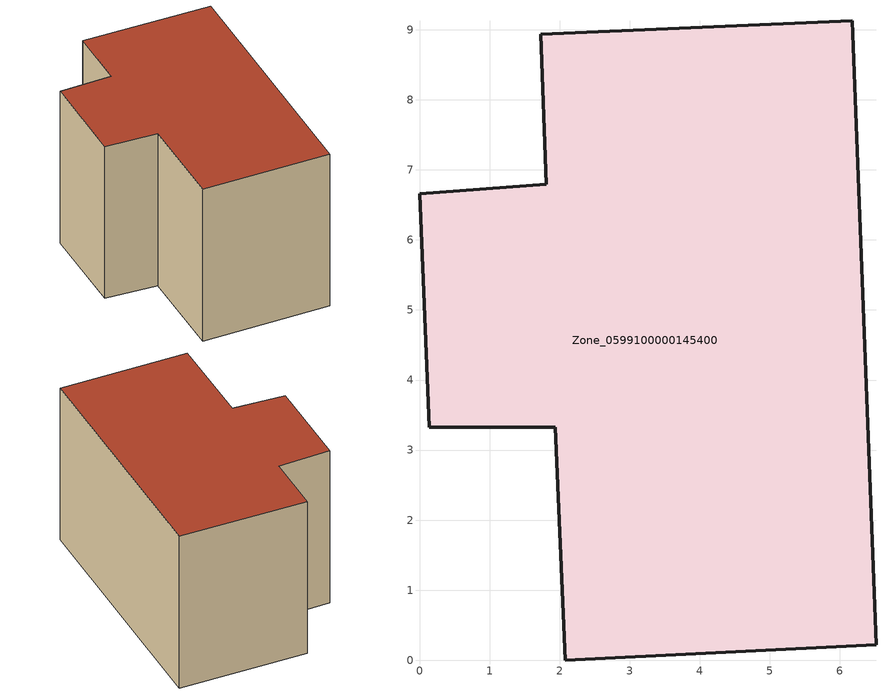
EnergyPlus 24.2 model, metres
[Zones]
Zone_0599100000145400
 floor ground (C_G): 1.94,3.33 0.14,3.33 0,6.66 1.81,6.8 1.73,8.94 6.18,9.13 6.52,0.22 2.08,0 z0
 wall outside (C_F): 0.14,3.33 1.94,3.33 2.08,0 6.52,0.22 6.18,9.13 1.73,8.94 1.81,6.8 0,6.66 0.14,3.33 z0:5.84
 roof outside (C_R): 2.08,0 6.52,0.22 6.18,9.13 1.73,8.94 1.81,6.8 0,6.66 0.14,3.33 1.94,3.33 z5.84
[BUILDING]
Pand.0599100000145400: North Axis=0; Terrain=City; Loads Convergence Tolerance Value=0.04; Temperature Convergence Tolerance Value=0.4; Solar Distribution=FullExterior; Maximum Number of Warmup Days=25; Minimum Number of Warmup Days=1
[Site:Location]
Rotterdam.The.Hague.AP_ZH_NLD Design_Conditions: Latitude=51.96; Longitude=4.45; Time Zone=1; Elevation=-4.5
[SITE:GROUNDTEMPERATURE:BUILDINGSURFACE]
18, 18, 18, 18, 18, 18, 18, 18, 18, 18, 18, 18
[MATERIAL] Thermal Absorptance=0.9; Solar Absorptance=0.7; Visible Absorptance=0.7
Name | Roughness | Thickness | Conductivity | Density | Specific Heat
G.TC.1946-1964 | MediumSmooth | 0.15 | 1 | 540 | 1210
F.TC.1946-1964 | Rough | 0.3 | 0.857143 | 1920 | 840
R.TC.1946-1964 | MediumRough | 0.2 | 0.235294 | 1500 | 1000
[CONSTRUCTION]
C_G: G.TC.1946-1964
C_F: F.TC.1946-1964
C_R: R.TC.1946-1964
[ZONE]
Zone_0599100000145400: Type=1; Multiplier=1; Ceiling Height=Autocalculate; Volume=Autocalculate; Floor Area=autocalculate; Part of Total Floor Area=Yes
[ZONEINFILTRATION:DESIGNFLOWRATE]
Infil_Zone_0599100000145400: Zone or ZoneList or Space or SpaceList=Zone_0599100000145400; Schedule=AlwaysOn; Design Flow Rate Calculation Method=Flow/Area; Flow Rate per Floor Area=0.003; Constant Term Coefficient=1; Temperature Term Coefficient=0; Velocity Term Coefficient=0; Velocity Squared Term Coefficient=0
[HVACTEMPLATE:ZONE:IDEALLOADSAIRSYSTEM]
Zone_0599100000145400: Maximum Heating Supply Air Temperature=50; Minimum Cooling Supply Air Temperature=13; Maximum Heating Supply Air Humidity Ratio=0.0156; Minimum Cooling Supply Air Humidity Ratio=0.0077; Heating Limit=NoLimit; Cooling Limit=NoLimit; Dehumidification Control Type=ConstantSensibleHeatRatio; Cooling Sensible Heat Ratio=0.7; Dehumidification Setpoint=60; Humidification Control Type=None; Humidification Setpoint=30; Outdoor Air Method=None; Outdoor Air Flow Rate per Person=0.00944; Outdoor Air Flow Rate per Zone Floor Area=0; Outdoor Air Flow Rate per Zone=0; Demand Controlled Ventilation Type=None; Outdoor Air Economizer Type=NoEconomizer; Heat Recovery Type=None; Sensible Heat Recovery Effectiveness=0.7; Latent Heat Recovery Effectiveness=0.65
[ZONECONTROL:THERMOSTAT]
ThermostatControl_Zone_0599100000145400: Zone or ZoneList=Zone_0599100000145400; Control Type Schedule=DualSetpointControlType; Control 1=Thermostat_Zone_0599100000145400; Temperature Difference Between Cutout And Setpoint=0
[THERMOSTATSETPOINT:DUALSETPOINT]
Thermostat_Zone_0599100000145400: Heating Setpoint Temperature Schedule=HeatingSetpoint_Zone_0599100000145400; Cooling Setpoint Temperature Schedule=CoolingSetpoint_Zone_0599100000145400
[SCHEDULE:COMPACT]
HeatingSetpoint_Zone_0599100000145400: Through: 12/31, For: AllDays, Until: 24:00, 21
CoolingSetpoint_Zone_0599100000145400: Through: 12/31, For: AllDays, Until: 24:00, 24
DualSetpointControlType: Through: 12/31, For: AllDays, Until: 24:00, 4
AlwaysOn: Through: 12/31, For: AllDays, Until: 24:00, 1
